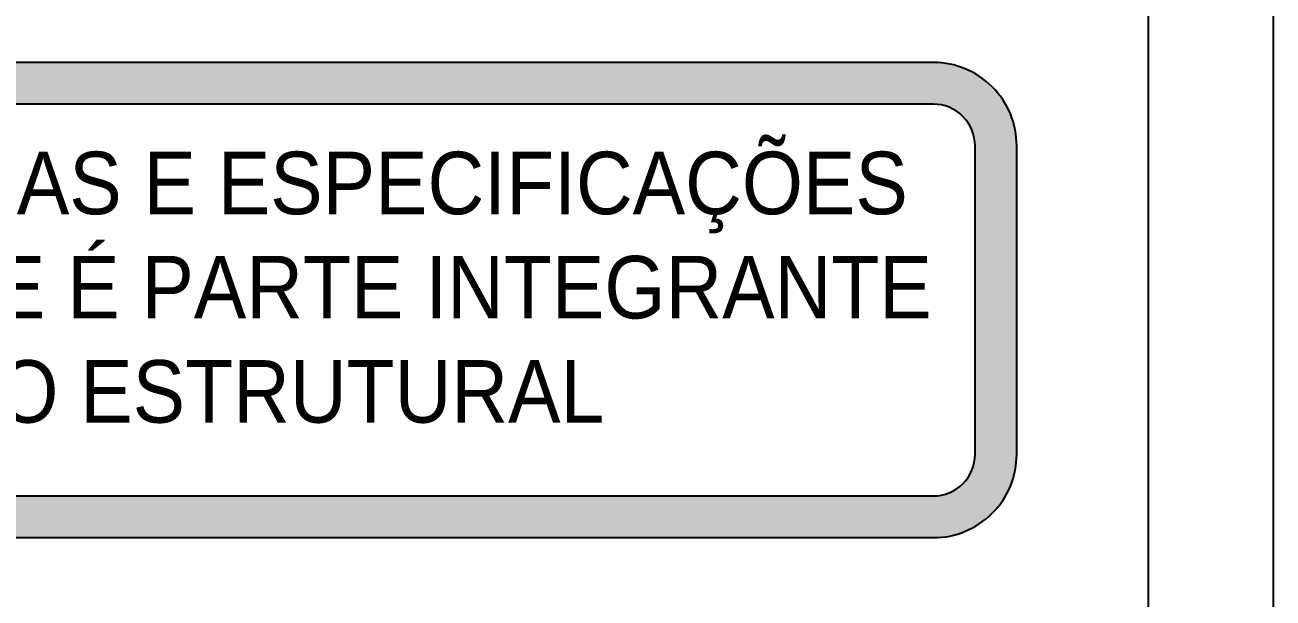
# Model space of a CAD drawing. Header units: millimetres. Extents: x 0 to 8720, y 0 to 4500.
# Drawn here: x 8220.9 to 8720, y 940.5 to 1169.7 of the extents above; entities that cross this region are included whole.
import ezdxf

# ---------------------------------------------------------------- set-up
doc = ezdxf.new("R2010")
doc.units = ezdxf.units.MM
doc.header["$LTSCALE"] = 50
for name, color, linetype in [('F-DET_LINHA', 1, 'Continuous'), ('F-HACHURA-DET', 1, 'Continuous'), ('F-MARGEM', 1, 'Continuous'), ('F-TEXTO-CYAN', 4, 'Continuous')]:
    doc.layers.add(name, color=color, linetype=linetype)
doc.styles.add('100-RL-R080', font='arial.ttf', dxfattribs={"width": 0.9, "height": 20})

# ---------------------------------------------------------------- blocks, each defined once
blk = doc.blocks.new('A0-3L_900')
at = {"layer": 'F-MARGEM', "color": 2}
blk.add_lwpolyline([(0, 0), (0, 90), (174.4, 90), (174.4, 0)], close=True, dxfattribs=at)
at = {"layer": 'F-MARGEM', "color": 7}
blk.add_lwpolyline([(2.5, 89), (173.4, 89), (173.4, 1), (2.5, 1)], close=True, dxfattribs=at)

msp = doc.modelspace()

# ---------------------------------------------------------------- hatches: boundary and pattern name
at = {"layer": 'F-HACHURA-DET'}
h = msp.add_hatch(color=253, dxfattribs=at)
h.paths.add_polyline_path([(8617.5, 1121.36, 0.414214), (8584.17, 1154.69), (7880.83, 1154.69, 0.414214), (7847.5, 1121.36), (7847.5, 998.03, 0.414214), (7880.83, 964.69), (8584.17, 964.69, 0.414214), (8617.5, 998.03)], flags=17)
h.paths.add_polyline_path([(8600.83, 998.03, -0.414214), (8584.17, 981.36), (7880.83, 981.36, -0.414214), (7864.17, 998.03), (7864.17, 1121.36, -0.414214), (7880.83, 1138.03), (8584.17, 1138.03, -0.414214), (8600.83, 1121.36)], flags=16)
h.paths.add_polyline_path([(7892.35, 990.95), (8589.48, 990.95), (8589.48, 1132.55), (7892.35, 1132.55)], flags=8)

# ---------------------------------------------------------------- linework, layer by layer
at = {"layer": 'F-DET_LINHA'}
for points in [[(7880.83, 964.69), (8584.17, 964.69, 0.414214), (8617.5, 998.03), (8617.5, 1121.36, 0.414214), (8584.17, 1154.69), (7880.83, 1154.69, 0.414214), (7847.5, 1121.36), (7847.5, 998.03, 0.414214)], [(7880.83, 981.36), (8584.17, 981.36, 0.414214), (8600.83, 998.03), (8600.83, 1121.36, 0.414214), (8584.17, 1138.03), (7880.83, 1138.03, 0.414214), (7864.17, 1121.36), (7864.17, 998.03, 0.414214)]]:
    msp.add_lwpolyline(points, format="xyb", close=True, dxfattribs=at)

# ---------------------------------------------------------------- block references
at = {"layer": 'F-MARGEM', "xscale": 50, "yscale": 50, "zscale": 50}
msp.add_blockref('A0-3L_900', (0, 0), dxfattribs=at)

# ---------------------------------------------------------------- texts
at = {"layer": 'F-TEXTO-CYAN', "insert": (8241.27, 1064.66), "char_height": 25, "attachment_point": 5, "style": '100-RL-R080'}
msp.add_mtext_dynamic_manual_height_columns('ATENÇÃO: VER NOTAS E ESPECIFICAÇÕES NA FOLHA ZERO QUE É PARTE INTEGRANTE DO PROJETO ESTRUTURAL', width=693.6126, gutter_width=12.5, heights=[136.98], dxfattribs=at)

doc.saveas('drawing.dxf')
